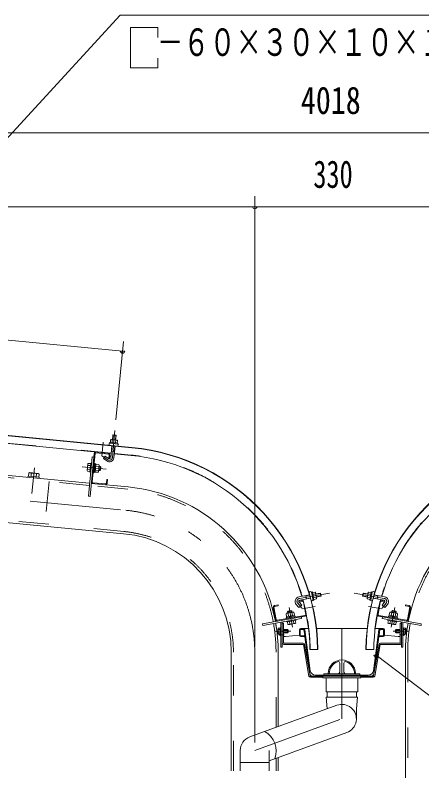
# Model space of a CAD drawing. Units: millimetres, scale not verified. Extents: x -31523 to 31528, y -14700 to 14700.
# Drawn here: x 19187 to 21883, y 6454 to 11466 of the extents above; entities that cross this region are included whole.
import ezdxf
from ezdxf.enums import TextEntityAlignment as Align

# ---------------------------------------------------------------- set-up
doc = ezdxf.new("R2010")
doc.units = ezdxf.units.MM
doc.header["$LTSCALE"] = 50
doc.linetypes.add('USER2', pattern=[10, 4, -6])
doc.linetypes.add('USER3', pattern=[24, 12, -5, 2, -5])
for name, color, linetype, lineweight in [('0-6_2-02BOLD', 7, 'Continuous', 18), ('0-7_2-12HIDDEN', 3, 'USER2', 18), ('0-8_2-22CENTER', 3, 'USER3', 18), ('0-9_2-42THIN', 4, 'Continuous', 18), ('0-A_2-52DIM', 3, 'Continuous', 18)]:
    doc.layers.add(name, color=color, linetype=linetype, lineweight=lineweight)
doc.styles.add('ＭＳ ゴシック', font='')
doc.styles.get('ＭＳ ゴシック').set_extended_font_data('MS Gothic')

msp = doc.modelspace()

# ---------------------------------------------------------------- linework, layer by layer
at = {"layer": '0-6_2-02BOLD'}
for p, q in [((19960.98, 8598.56), (14467.93, 9127.48)), ((14525.94, 9120.14), (19960.8, 8596.82)), ((19823.55, 8559.04), (17318.65, 8800.24)), ((19856.21, 8679.1), (19835.31, 8681.11)), ((19829.61, 8630.89), (19831.33, 8648.73)), ((19853.95, 8646.56), (19852.23, 8628.71)), ((17166.13, 8603.95), (19680.8, 8361.82)), ((19828.42, 8609.56), (19821.02, 8532.69)), ((19824.8, 8571.99), (19845.7, 8569.97)), ((19841.92, 8530.68), (19849.33, 8607.55)), ((19697.57, 8536.01), (19708.72, 8534.94)), ((19698.59, 8371.35), (19716.57, 8558.09)), ((19722.68, 8563.13), (19804.9, 8555.21)), ((19844.46, 8557.03), (19955.94, 8546.29)), ((19669.66, 8479.98), (19686.39, 8478.37)), ((19715.62, 8489.79), (19722.59, 8489.12)), ((19721.24, 8475.01), (19741.45, 8473.07)), ((19742.72, 8486.15), (19722.49, 8488.1)), ((19744.73, 8481.71), (19742.72, 8486.15)), ((19292.28, 8406.26), (19294.33, 8427.5)), ((19328.53, 8424.21), (19326.48, 8402.97)), ((19343.58, 8401.32), (19345.63, 8422.56)), ((19683.88, 8452.22), (19667.14, 8453.84)), ((19710.16, 8433), (19704.58, 8433.53)), ((19719.97, 8461.94), (19712.34, 8455.64)), ((19713.01, 8462.61), (19720.65, 8468.91)), ((19718.72, 8448.87), (19738.93, 8446.92)), ((19741.28, 8445.83), (19748.24, 8445.16)), ((19272.8, 8408.14), (19272.14, 8401.17)), ((19691.94, 8360.74), (19935.82, 8337.26)), ((19785.85, 8357.33), (19703.63, 8365.25)), ((21137.97, 7621.11), (21069.65, 7609.06)), ((21177.93, 7627.7), (21160.29, 7624.59)), ((21210.19, 7632.52), (21179.83, 7627.16)), ((21495.39, 7632.52), (21525.76, 7627.16)), ((21527.65, 7627.7), (21545.29, 7624.59)), ((21567.62, 7621.11), (21635.94, 7609.06)), ((21068.71, 7573.45), (21092.15, 7577.58)), ((21073.75, 7585.8), (21144.38, 7598.25)), ((21098.72, 7572.5), (21112.98, 7491.69)), ((21117.81, 7593.57), (21113.71, 7616.83)), ((21164.23, 7602.21), (21181.89, 7605.32)), ((21541.35, 7602.21), (21523.69, 7605.32)), ((21631.84, 7585.8), (21561.2, 7598.25)), ((21587.77, 7593.57), (21591.87, 7616.83)), ((21606.86, 7572.5), (21592.6, 7491.69)), ((21636.87, 7573.45), (21613.43, 7577.58)), ((20911.69, 7456.2), (20897.33, 7537.54)), ((20902.86, 7538.52), (20917.2, 7457.17)), ((21068.52, 7536.89), (21050.98, 7557.79)), ((21637.06, 7536.89), (21654.6, 7557.79)), ((21798.19, 7545.01), (21774.75, 7549.14)), ((21788.38, 7457.17), (21802.72, 7538.52)), ((21808.25, 7537.54), (21793.9, 7456.2)), ((20923.68, 7452.63), (21108.44, 7485.21)), ((20999.38, 7478.78), (20995.86, 7498.78)), ((21006.64, 7472.95), (21012.31, 7481.06)), ((21019.21, 7482.28), (21013.54, 7474.16)), ((21014.86, 7517.05), (21020.94, 7512.78)), ((21021.72, 7503.34), (21025.25, 7483.34)), ((21597.14, 7485.21), (21781.9, 7452.63)), ((21621.17, 7475.28), (21619.22, 7464.25)), ((21662.75, 7479.33), (21661.77, 7473.81)), ((21680.33, 7483.34), (21683.86, 7503.34)), ((21683.44, 7505.89), (21684.64, 7512.78)), ((21686.37, 7482.28), (21692.04, 7474.16)), ((21698.94, 7472.95), (21693.27, 7481.06)), ((21706.2, 7478.78), (21709.72, 7498.78)), ((21718.93, 7469.42), (21720.14, 7476.32)), ((21008.38, 7427.75), (21005.46, 7444.31)), ((21031.33, 7448.87), (21034.26, 7432.31)), ((21657.88, 7451.75), (21658.86, 7457.27)), ((21671.32, 7432.31), (21674.25, 7448.87)), ((21697.2, 7427.75), (21700.12, 7444.31)), ((21713.06, 7442.02), (21710.14, 7425.47)), ((20943.64, 7390.42), (20931.41, 7390.42)), ((20931.41, 7370.21), (20943.64, 7370.21)), ((20965.34, 7390.82), (20992.64, 7390.82)), ((20992.64, 7369.82), (20965.34, 7369.82)), ((21071.04, 7354.07), (21071.04, 7389.07)), ((21076.29, 7389.07), (21076.29, 7354.07)), ((21079.79, 7397.82), (21131.86, 7397.82)), ((21098.38, 7392.57), (21079.79, 7392.57)), ((21101.85, 7389.53), (21106.52, 7354.53)), ((21143.33, 7118.44), (21107.05, 7390.22)), ((21184.72, 7397.82), (21520.86, 7397.82)), ((21562.25, 7118.44), (21598.53, 7390.22)), ((21573.73, 7397.82), (21625.79, 7397.82)), ((21603.73, 7389.53), (21599.06, 7354.53)), ((21625.79, 7392.57), (21607.2, 7392.57)), ((21629.29, 7389.07), (21629.29, 7354.07)), ((21634.54, 7354.07), (21634.54, 7389.07)), ((21740.24, 7390.82), (21712.94, 7390.82)), ((21712.94, 7369.82), (21740.24, 7369.82)), ((21774.17, 7390.42), (21761.94, 7390.42)), ((21761.94, 7370.21), (21774.17, 7370.21)), ((20943.64, 7358.44), (20949.24, 7358.44)), ((20979.09, 7344.7), (21071.11, 7352.98)), ((21079.79, 7350.57), (21103.05, 7350.57)), ((21104.69, 7345.32), (21079.79, 7345.32)), ((21108.16, 7342.28), (21140.76, 7098)), ((21597.42, 7342.28), (21564.82, 7098)), ((21625.79, 7345.32), (21600.89, 7345.32)), ((21602.53, 7350.57), (21625.79, 7350.57)), ((21634.47, 7352.98), (21726.49, 7344.7)), ((20967.09, 7300.87), (21096.12, 7300.87)), ((21096.12, 7292.82), (20967.09, 7292.82)), ((21097.84, 7291.37), (21134.61, 7082.87)), ((21142.54, 7084.26), (21105.77, 7292.77)), ((21563.04, 7084.26), (21599.81, 7292.77)), ((21607.74, 7291.37), (21570.97, 7082.87)), ((21738.49, 7300.87), (21609.46, 7300.87)), ((21609.46, 7292.82), (21738.49, 7292.82)), ((20619.36, 6453.9), (20619.36, 7241.41)), ((20931.22, 7241.41), (20931.22, 6747.88)), ((21193.61, 7258.78), (21141.11, 7258.78)), ((21564.47, 7258.78), (21511.97, 7258.78)), ((21774.38, 7241.41), (21774.38, 5778.4)), ((21338.79, 7109.07), (21338.79, 7167.86)), ((21366.79, 7167.86), (21366.79, 7109.07)), ((21561.32, 7082.82), (21144.26, 7082.82)), ((21144.26, 7074.77), (21226.79, 7074.77)), ((21527.56, 7088.07), (21178.03, 7088.07)), ((21226.79, 7082.82), (21226.79, 7071.62)), ((21226.79, 7071.62), (21478.79, 7071.62)), ((21247.8, 7071.62), (21247.8, 6977.12)), ((21471.79, 7098.57), (21471.79, 7088.07)), ((21478.79, 7071.62), (21478.79, 7082.82)), ((21478.79, 7074.77), (21561.32, 7074.77)), ((21256.53, 6943.31), (21256.53, 6977.12)), ((21449.04, 6977.12), (21449.04, 6943.31)), ((21319.88, 6889.36), (20742.38, 6679.14)), ((20871.53, 6521.34), (21385.72, 6708.47)), ((20679.04, 6588.7), (20679.04, 6453.91)), ((20871.53, 6453.91), (20871.53, 6588.7)), ((20931.22, 6543.06), (20931.22, 6453.9)), ((20871.53, 6510.13), (20679.02, 6510.13))]:
    msp.add_line(p, q, dxfattribs=at)
for points in [[(14611.74, 8849.91), (14600.29, 8840.47), (14572.41, 8550.95), (14581.86, 8539.49), (19905.92, 8026.85)], [(19832.35, 8650.41), (19835.31, 8681.11), (19837.22, 8682.69), (19854.64, 8681.01), (19856.21, 8679.1), (19853.25, 8648.4)], [(19863.54, 8627.63), (19865.26, 8645.47), (19862.4, 8647.51), (19823.21, 8651.29), (19820.01, 8649.83), (19818.28, 8631.98)], [(19710.99, 8558.63), (19683.55, 8273.65), (19672.41, 8274.72), (19697.57, 8536.01)], [(19806.53, 8526.1), (19784.32, 8541.94), (19772.13, 8524.85), (19794.35, 8509.01)], [(19809.94, 8549.1), (19807.66, 8525.41), (19813.23, 8524.87), (19815.52, 8548.56)], [(19687.65, 8491.45), (19670.91, 8493.06), (19668.09, 8489.09), (19663.86, 8445.19), (19665.88, 8440.76), (19682.62, 8439.15)], [(19687.85, 8435.15), (19682.28, 8435.68), (19687.99, 8494.91), (19693.56, 8494.38)], [(19710.16, 8433), (19715.86, 8492.23), (19710.28, 8492.76)], [(19722.59, 8489.12), (19717.36, 8434.77), (19710.39, 8435.44)], [(19744.73, 8481.71), (19740.51, 8437.81), (19737.67, 8433.85), (19717.46, 8435.79)], [(19743.96, 8473.7), (19750.93, 8473.03), (19755.66, 8467.3), (19753.97, 8449.88), (19748.24, 8445.16), (19750.93, 8473.03)], [(19345.63, 8422.56), (19340.48, 8426.23), (19282.99, 8431.77), (19277.23, 8429.15), (19275.19, 8407.91)], [(19272.8, 8408.14), (19345.97, 8401.09), (19345.3, 8394.12)], [(19797.54, 8361.83), (19799.81, 8385.51), (19794.24, 8386.05), (19791.95, 8362.37)], [(21158.31, 7635.79), (21175.96, 7638.9), (21178.23, 7636.21), (21185.07, 7597.43), (21183.86, 7594.13), (21166.21, 7591.01)], [(21183.47, 7606.48), (21213.85, 7611.84), (21215.27, 7613.87), (21212.22, 7631.1), (21210.19, 7632.52), (21213.85, 7611.84)], [(21522.11, 7606.48), (21491.74, 7611.84), (21495.39, 7632.52), (21493.36, 7631.1), (21490.31, 7613.87), (21491.74, 7611.84)], [(21547.27, 7635.79), (21529.62, 7638.9), (21527.35, 7636.21), (21520.51, 7597.43), (21521.72, 7594.13), (21539.38, 7591.01)], [(21091.18, 7583.1), (21067.74, 7578.97), (21068.72, 7573.45)], [(21069.08, 7572.98), (21086.63, 7552.08), (21068.52, 7536.89)], [(21614.4, 7583.1), (21637.84, 7578.97), (21636.86, 7573.45)], [(21636.5, 7572.98), (21618.95, 7552.08), (21637.06, 7536.89)], [(20906.42, 7550.52), (20929.86, 7554.65), (20930.83, 7549.14), (20907.39, 7545.01)], [(21774.75, 7549.14), (21775.72, 7554.65), (21799.16, 7550.52)], [(21109.41, 7479.69), (20826.14, 7429.74), (20828.08, 7418.71), (21086.36, 7464.25), (21084.41, 7475.28)], [(21038.19, 7485.62), (21034.66, 7505.63), (21030.08, 7507.29), (20986.65, 7499.63), (20982.92, 7496.5), (20986.45, 7476.5)], [(21043.81, 7473.81), (21042.83, 7479.33), (20984.24, 7468.99), (20985.21, 7463.48)], [(20986.65, 7469.42), (20985.44, 7476.32), (21039.2, 7485.8), (21040.42, 7478.9)], [(21014.86, 7517.05), (20997.63, 7514), (20993.36, 7507.92)], [(20994.59, 7501.03), (20993.36, 7507.92), (21020.94, 7512.78), (21022.15, 7505.89)], [(21619.22, 7464.25), (21877.5, 7418.71), (21879.44, 7429.74), (21596.17, 7479.69)], [(21662.75, 7479.33), (21721.35, 7468.99), (21720.38, 7463.48)], [(21720.14, 7476.32), (21666.38, 7485.8), (21665.16, 7478.9)], [(21718.93, 7499.63), (21675.5, 7507.29), (21670.92, 7505.63), (21667.39, 7485.62)], [(21710.99, 7501.03), (21712.22, 7507.92), (21707.96, 7514), (21690.73, 7517.05), (21684.64, 7512.78), (21712.22, 7507.92)], [(21718.93, 7499.63), (21722.66, 7496.5), (21719.13, 7476.5)], [(20957.29, 7441.49), (20957.29, 7275.32), (20949.24, 7275.32), (20949.24, 7440.08)], [(20957.29, 7432.82), (20965.34, 7432.82), (20965.34, 7302.62)], [(21046.73, 7457.27), (21047.7, 7451.75), (20989.1, 7441.42), (20988.13, 7446.94)], [(20992.52, 7442.02), (20995.44, 7425.47), (21000.03, 7423.8), (21043.45, 7431.46), (21047.19, 7434.59), (21044.26, 7451.15)], [(21657.88, 7451.75), (21716.49, 7441.42), (21717.46, 7446.94)], [(21710.14, 7425.47), (21705.55, 7423.8), (21662.13, 7431.46), (21658.39, 7434.59), (21661.32, 7451.15)], [(21748.29, 7432.82), (21740.24, 7432.82), (21740.24, 7302.62)], [(21756.34, 7440.08), (21756.34, 7275.32), (21748.29, 7275.32), (21748.29, 7441.49)], [(20943.64, 7400.53), (20931.41, 7400.53), (20929.64, 7397.47)], [(20929.64, 7397.47), (20929.64, 7363.17), (20931.41, 7360.11), (20943.64, 7360.11)], [(20943.64, 7358.44), (20943.64, 7402.19), (20949.24, 7402.19)], [(21756.34, 7358.44), (21761.94, 7358.44), (21761.94, 7402.19), (21756.34, 7402.19)], [(21761.94, 7400.53), (21774.17, 7400.53), (21775.94, 7397.47), (21775.94, 7363.17), (21774.17, 7360.11), (21761.94, 7360.11)], [(21471.79, 7088.07), (21471.79, 7098.57), (21233.8, 7098.57), (21233.8, 7088.07)], [(21247.8, 6977.12), (21457.79, 6977.12), (21457.79, 7071.62)], [(21449.04, 6798.91), (21449.04, 6866.34), (21456.04, 6943.31), (21249.53, 6943.31), (21256.54, 6866.31)]]:
    msp.add_lwpolyline(points, dxfattribs=at)
for points in [[(19868.25, 8621.54), (19812.51, 8626.92), (19813.04, 8632.49), (19868.79, 8627.12)], [(21167.12, 7585.82), (21161.61, 7584.85), (21151.88, 7639.99), (21157.4, 7640.97)], [(21538.46, 7585.82), (21548.18, 7640.97), (21553.7, 7639.99), (21543.98, 7584.85)], [(20992.64, 7369.82), (20996.14, 7373.32), (20996.14, 7387.32), (20992.64, 7390.82)], [(21712.94, 7369.82), (21712.94, 7390.82), (21709.44, 7387.32), (21709.44, 7373.32)]]:
    msp.add_lwpolyline(points, close=True, dxfattribs=at)
for centre, radius, start, end in [((19815.32, 8619.61), 7, 84.4998, 264.4998), ((19824.87, 8641.02), 10.06, 50.11574, 110.11574), ((19839.19, 8611.96), 37.62, 66.91203, 102.08795), ((19858.81, 8637.75), 10.06, 58.88425, 118.88425), ((19864.1, 8614.91), 7, 264.50061, 84.50061), ((19830.3, 7241.41), 1361.67, 0.73094, 84.50003), ((19830.3, 7241.41), 1363.42, 0.73001, 84.5), ((22875.29, 7241.41), 1363.42, 95.5, 179.26999), ((22875.29, 7241.41), 1361.67, 95.49997, 179.26906), ((19722.15, 8557.56), 11.2, 84.4973, 174.4973), ((19722.15, 8557.56), 5.6, 84.4973, 174.4973), ((19811.87, 8533.58), 30.18, 234.5, 354.5), ((19804.37, 8549.63), 5.6, 354.5092, 84.50122), ((19804.37, 8549.63), 11.2, 354.50143, 84.50122), ((19811.87, 8533.58), 9.19, 234.5, 354.5), ((19830.3, 7241.41), 1310.92, 16.43245, 84.5), ((22875.29, 7241.41), 1310.92, 95.5, 163.56755), ((19702.41, 8463.63), 36.61, 153.47365, 195.52446), ((19677.89, 8485.79), 10.07, 174.49905, 215.22588), ((19706.18, 8463.27), 36.61, 333.47365, 15.52446), ((19734.49, 8480.34), 10.07, 313.77223, 354.49905), ((19284.82, 8418.29), 13.24, 44.06885, 84.5), ((19307.11, 8381), 48.23, 63.6357, 105.3643), ((19336.11, 8413.35), 13.24, 84.5, 124.92831), ((19674.1, 8446.56), 10.07, 133.77223, 174.49905), ((19730.71, 8441.12), 10.07, 354.49905, 35.22588), ((19704.16, 8370.82), 11.2, 174.4973, 264.48845), ((19704.16, 8370.82), 5.6, 174.4973, 264.48845), ((19786.38, 8362.9), 11.2, 264.49953, 354.50208), ((19786.38, 8362.9), 5.6, 264.49953, 354.5092), ((19830.3, 7241.41), 1100.92, 10.65323, 84.50005), ((22875.29, 7241.41), 1100.92, 95.49995, 169.34677), ((19830.3, 7241.41), 789.08, 0, 84.50003), ((21144.29, 7635.1), 8.33, 10.01471, 190.01471), ((21168.77, 7631.86), 10.06, 335.62325, 35.62325), ((21144.6, 7610.28), 37.62, 352.41954, 27.59546), ((21560.98, 7610.28), 37.62, 152.40454, 187.58046), ((21536.81, 7631.86), 10.06, 144.37675, 204.37675), ((21561.3, 7635.1), 8.33, 349.98529, 169.98529), ((21075.11, 7578.04), 31.5, 99.99847, 220.00092), ((21075.11, 7578.04), 7.88, 100.00249, 220.00249), ((21093.13, 7572.07), 11.2, 75.34628, 100.00198), ((21093.13, 7572.07), 5.6, 14.67992, 100.00677), ((19830.3, 7241.41), 1310.92, 0.75925, 15.39432), ((21155.2, 7587.27), 5.89, 190.00774, 10.00774), ((21174.7, 7598.28), 10.06, 344.39175, 44.39175), ((21530.88, 7598.28), 10.06, 135.60825, 195.60825), ((21550.38, 7587.27), 5.89, 169.99226, 349.99226), ((22875.29, 7241.41), 1310.92, 164.60568, 179.24075), ((21612.45, 7572.07), 5.6, 79.99323, 165.32008), ((21612.45, 7572.07), 11.2, 79.99802, 104.65372), ((21630.47, 7578.04), 7.88, 319.99751, 79.99751), ((21630.47, 7578.04), 31.5, 319.99908, 80.00153), ((20908.36, 7539.49), 11.2, 100.00313, 190.00211), ((20908.36, 7539.49), 5.6, 100.00652, 190.00652), ((21797.22, 7539.49), 5.6, 349.99348, 79.99348), ((21797.22, 7539.49), 11.2, 349.99789, 79.99687), ((20990.71, 7490.13), 10.07, 59.27591, 100.00273), ((21014.73, 7467.41), 36.61, 78.97455, 121.02536), ((21029.51, 7496.97), 10.07, 100.00273, 140.72955), ((21107.47, 7490.72), 5.6, 280.00652, 10.00652), ((21107.47, 7490.72), 11.2, 280.00217, 340.37393), ((21598.11, 7490.72), 11.2, 199.62607, 259.99783), ((21598.11, 7490.72), 5.6, 169.99348, 259.99348), ((21676.07, 7496.97), 10.07, 39.27045, 79.99727), ((21690.85, 7467.41), 36.61, 58.97464, 101.02545), ((21714.87, 7490.13), 10.07, 79.99727, 120.72409), ((20922.71, 7458.15), 11.2, 190.01096, 280.00211), ((19830.3, 7241.41), 1100.92, 0, 10.0701), ((19830.32, 7241.27), 1100.93, 7.7531, 10.07008), ((20922.71, 7458.15), 5.6, 190.01537, 280.00652), ((21000.59, 7434.12), 10.07, 280.00273, 320.72955), ((21015.38, 7463.68), 36.61, 258.97455, 301.02536), ((21039.39, 7440.96), 10.07, 239.27591, 280.00273), ((21666.19, 7440.96), 10.07, 259.99727, 300.72409), ((21690.2, 7463.68), 36.61, 238.97464, 281.02545), ((21704.99, 7434.12), 10.07, 219.27045, 259.99727), ((22875.29, 7241.41), 1100.92, 169.9299, 180), ((21782.87, 7458.15), 11.2, 259.99789, 349.98904), ((21782.87, 7458.15), 5.6, 259.99348, 349.98463), ((22875.26, 7241.27), 1100.93, 169.92992, 172.2469), ((20973.2, 7396.88), 52.5, 187.75275, 213.93475), ((20937.75, 7395.47), 8.11, 180, 218.53142), ((20959.43, 7380.32), 29.79, 160.16866, 199.8291), ((20937.75, 7365.16), 8.11, 141.45375, 180), ((21079.79, 7389.07), 8.75, 90, 180), ((21079.79, 7389.07), 3.5, 90, 180), ((21098.38, 7389.07), 8.75, 7.60199, 90), ((21098.38, 7389.07), 3.5, 7.60419, 90), ((21607.2, 7389.07), 8.75, 90, 172.39801), ((21607.2, 7389.07), 3.5, 90, 172.39581), ((21625.79, 7389.07), 8.75, 0, 90), ((21625.79, 7389.07), 3.5, 0, 90), ((21767.83, 7395.47), 8.11, 321.46858, 0), ((21746.15, 7380.32), 29.79, 340.1709, 19.83134), ((21767.84, 7365.16), 8.11, 0, 38.54625), ((21732.38, 7396.88), 52.5, 326.06525, 352.24725), ((20973.2, 7396.88), 52.5, 224.45744, 242.85269), ((20973.2, 7396.88), 52.5, 261.39389, 276.44838), ((21079.79, 7354.07), 8.75, 180, 270), ((21079.79, 7354.07), 3.5, 180, 270), ((21103.05, 7354.07), 3.5, 270, 7.60158), ((21104.69, 7341.82), 3.5, 7.60419, 90), ((21600.89, 7341.82), 3.5, 90, 172.39581), ((21602.53, 7354.07), 3.5, 172.39842, 270), ((21625.79, 7354.07), 3.5, 270, 0), ((21625.79, 7354.07), 8.75, 270, 0), ((21732.38, 7396.88), 52.5, 263.55162, 278.60611), ((21732.38, 7396.88), 52.5, 297.14731, 315.54256), ((20967.09, 7302.62), 9.8, 180, 270), ((20967.09, 7302.62), 1.75, 180, 270), ((21096.12, 7291.07), 9.8, 10.00009, 90), ((21096.12, 7291.07), 1.75, 10.00024, 90), ((21609.46, 7291.07), 9.8, 90, 169.99991), ((21609.46, 7291.07), 1.75, 90, 169.99976), ((21738.49, 7302.62), 1.75, 270, 0), ((21738.49, 7302.62), 9.8, 270, 0), ((21352.79, 7098.57), 91, 0, 180), ((21352.79, 7098.57), 84, 109.47118, 180), ((21328.29, 7167.86), 10.5, 0, 109.47488), ((21377.29, 7167.86), 10.5, 70.52512, 180), ((21352.79, 7098.57), 84, 0, 70.52882), ((21178.03, 7123.07), 35, 187.60286, 270), ((21527.56, 7123.07), 35, 270, 352.39714), ((21144.26, 7084.57), 9.8, 189.99997, 270), ((21158.11, 7100.32), 17.5, 187.60313, 270), ((21144.26, 7084.57), 1.75, 190.00024, 270), ((21328.29, 7109.07), 10.5, 270, 0), ((21377.29, 7109.07), 10.5, 180, 270), ((21547.47, 7100.32), 17.5, 270, 352.39687), ((21561.32, 7084.57), 1.75, 270, 349.99976), ((21561.32, 7084.57), 9.8, 270, 350.00003), ((21352.8, 6798.91), 96.25, 289.99896, 110.00061), ((20775.3, 6588.7), 96.25, 110.0018, 180), ((20762, 6583.88), 154.95, 341.60916, 58.39587)]:
    msp.add_arc(centre, radius, start, end, dxfattribs=at)
at = {"layer": '0-7_2-12HIDDEN'}
for p, q in [((19823.72, 8560.79), (17318.81, 8801.98)), ((19679.38, 8347.18), (17164.72, 8589.32)), ((19907.33, 8041.48), (14600.68, 8552.44)), ((19844.63, 8558.77), (19956.11, 8548.04)), ((19411.83, 8372.95), (19384.75, 8091.8)), ((19934.41, 8322.63), (19690.53, 8346.11)), ((20634.06, 6453.9), (20634.06, 7241.41)), ((20916.51, 6742.53), (20916.51, 7241.41)), ((21789.08, 7241.41), (21789.08, 5778.4)), ((20916.51, 6453.9), (20916.51, 6537.72))]:
    msp.add_line(p, q, dxfattribs=at)
for centre, radius, start, end in [((19830.3, 7241.41), 1312.67, 16.42381, 84.5), ((22875.29, 7241.41), 1312.67, 95.5, 163.57619), ((19830.3, 7241.41), 1086.22, 10.66211, 84.50003), ((22875.29, 7241.41), 1086.22, 95.49997, 169.33789), ((19830.3, 7241.41), 803.77, 0, 84.50003), ((19830.3, 7241.41), 1312.67, 0.75822, 15.3871), ((22875.29, 7241.41), 1312.67, 164.6129, 179.24178), ((19830.3, 7241.41), 1086.22, 0, 10.07104), ((22875.29, 7241.41), 1086.22, 169.92896, 180)]:
    msp.add_arc(centre, radius, start, end, dxfattribs=at)
at = {"layer": '0-8_2-22CENTER'}
for p, q in [((14509.7, 8703.08), (19920.87, 8182.06)), ((19848.83, 8712.01), (19831.47, 8531.69)), ((19771.03, 8634.42), (19762.11, 8541.75)), ((19766.97, 8541.42), (19800.44, 8517.56)), ((19789.65, 8455.23), (19631.13, 8470.5)), ((19298.65, 8293.13), (19315.09, 8463.84)), ((21071.7, 7597.43), (21270.61, 7632.5)), ((21434.97, 7632.5), (21633.88, 7597.43)), ((21025.54, 7406.06), (21002.55, 7536.47)), ((21060.04, 7565.39), (21086.46, 7533.89)), ((21088.73, 7529.36), (21175.96, 7544.74)), ((21616.85, 7529.36), (21529.62, 7544.74)), ((21645.54, 7565.39), (21619.12, 7533.89)), ((21703.03, 7536.47), (21680.04, 7406.06)), ((21013.64, 7380.32), (20912.14, 7380.32)), ((21691.94, 7380.32), (21793.44, 7380.32)), ((20935.24, 7355.82), (20971.29, 7355.82)), ((21770.34, 7355.82), (21734.29, 7355.82)), ((20775.29, 7241.41), (20775.29, -1302.1))]:
    msp.add_line(p, q, dxfattribs=at)
msp.add_lwpolyline([(20775.3, 6588.7), (21352.79, 6798.91), (21352.79, 7397.82)], dxfattribs=at)
for centre, radius, start, end in [((19811.87, 8533.58), 19.69, 234.5, 354.5), ((19830.3, 7241.41), 945, 0, 84.50003), ((21075.11, 7578.04), 19.69, 100.00238, 219.99998), ((21630.47, 7578.04), 19.69, 320.00002, 79.99762)]:
    msp.add_arc(centre, radius, start, end, dxfattribs=at)
at = {"layer": '0-9_2-42THIN'}
for p, q in [((19837.22, 8682.69), (19834.1, 8650.24)), ((19851.52, 8648.56), (19854.64, 8681.01)), ((19824.17, 8565.49), (19826.54, 8571.82)), ((19826.54, 8571.82), (19830.16, 8609.39)), ((19847.58, 8607.71), (19843.96, 8570.13)), ((19843.96, 8570.14), (19845.08, 8563.47)), ((19741.62, 8449.31), (19752.06, 8448.3)), ((19754.08, 8469.2), (19743.63, 8470.21)), ((21138.55, 7619.05), (21114.09, 7614.74)), ((21180.13, 7625.43), (21212.22, 7631.1)), ((21525.45, 7625.43), (21493.36, 7631.1)), ((21567.03, 7619.05), (21591.49, 7614.74)), ((21114.09, 7614.73), (21105.88, 7615.45)), ((21215.27, 7613.86), (21183.17, 7608.2)), ((21490.31, 7613.86), (21522.41, 7608.2)), ((21591.49, 7614.73), (21599.7, 7615.45)), ((20996.21, 7511.97), (20998.02, 7501.64)), ((21018.71, 7505.28), (21016.87, 7515.62)), ((21688.71, 7515.62), (21686.87, 7505.28)), ((21707.56, 7501.64), (21709.37, 7511.97)), ((20995.44, 7388.02), (20965.34, 7388.02)), ((20965.34, 7372.62), (20995.44, 7372.62)), ((21710.14, 7388.02), (21740.24, 7388.02)), ((21740.24, 7372.62), (21710.14, 7372.62))]:
    msp.add_line(p, q, dxfattribs=at)
for points in [[(21109.98, 7592.19), (21117.45, 7595.67), (21143.82, 7600.32)], [(21595.6, 7592.19), (21588.13, 7595.67), (21561.77, 7600.32)]]:
    msp.add_lwpolyline(points, dxfattribs=at)
at = {"layer": '0-A_2-52DIM'}
for p, q in [((19882.79, 11465.9), (17269.86, 8618.92)), ((19882.8, 11465.9), (22892.8, 11465.9)), ((20133.09, 11115.9), (20133.09, 11181.46)), ((28384.28, 10685.45), (14321.3, 10685.45)), ((20775.29, 7277.93), (20775.29, 10265.45)), ((14321.3, 10195.45), (28384.28, 10195.45)), ((20789.29, 10195.45), (20761.29, 10195.45)), ((14391.41, 9767.92), (19899.43, 9237.56)), ((19905.51, 9300.62), (19855.54, 8781.69)), ((19913.43, 9237.55), (19885.43, 9237.55)), ((21593.6, 7220.38), (21565.6, 7220.38))]:
    msp.add_line(p, q, dxfattribs=at)
for points in [[(20133.09, 11115.9), (19952.79, 11115.9), (19952.79, 11383.91), (20133.09, 11383.91), (20133.09, 11318.38)], [(21579.6, 7220.38), (22668.15, 6396.09), (25223.16, 6396.09)]]:
    msp.add_lwpolyline(points, dxfattribs=at)
for centre in [(20775.29, 10195.45), (19899.43, 9237.55), (21579.6, 7220.38)]:
    msp.add_arc(centre, 14, 180, 0, dxfattribs=at)

# ---------------------------------------------------------------- texts
at = {"layer": '0-A_2-52DIM', "color": 7, "style": 'ＭＳ ゴシック'}
for s, width, p in [('\u3000－６０×３０×１０×１．６', 0.7, (19952.79, 11140.77)), ('4018', 0.8, (21081.19, 10755.45)), ('330', 0.7, (21164.04, 10265.45))]:
    msp.add_text(s, height=182.3, dxfattribs=dict(at, width=width)).set_placement(p, align=Align.BOTTOM_LEFT)

doc.saveas('drawing.dxf')
